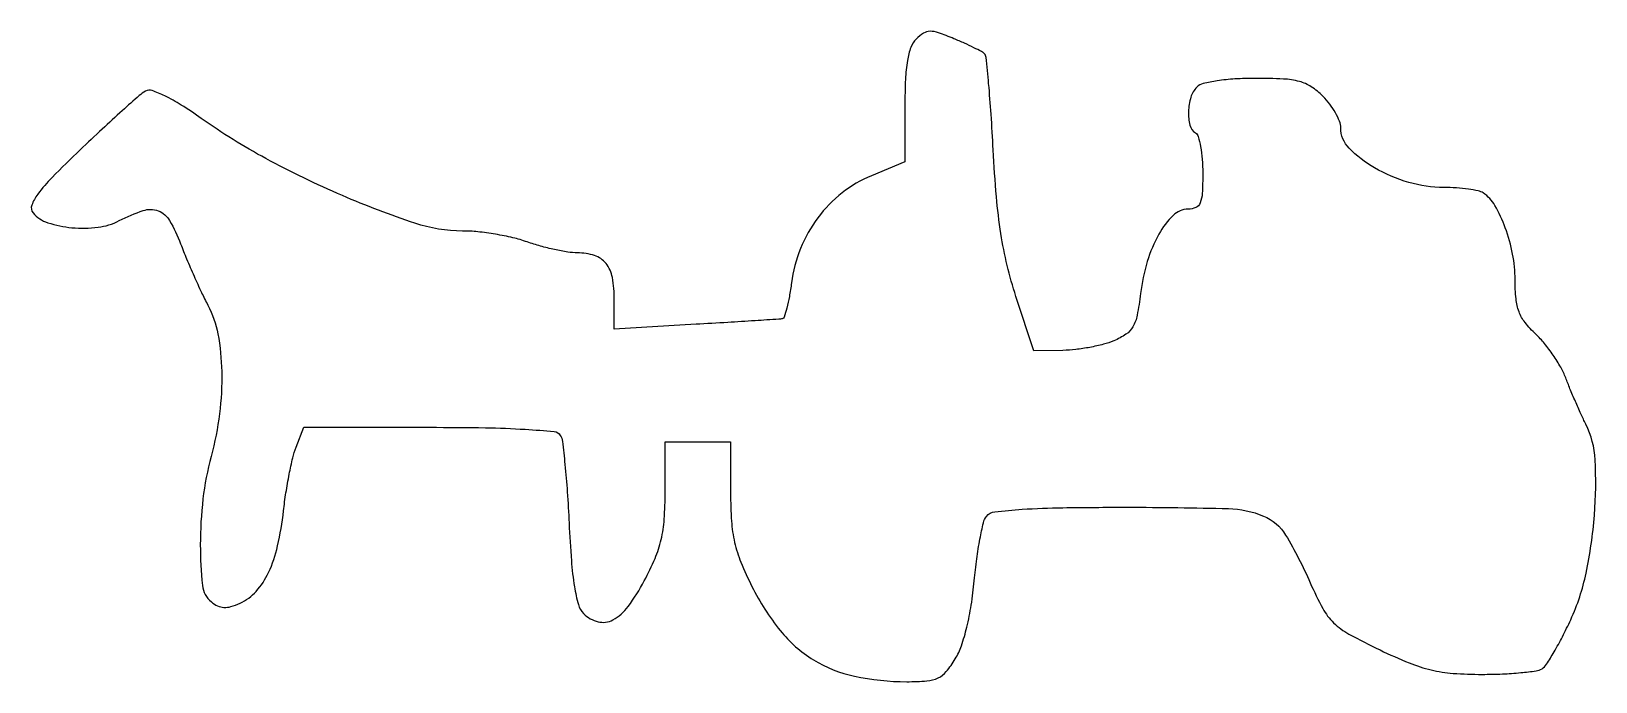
# Model space of a CAD drawing. Extents: x 1 to 216, y 0 to 89.
import ezdxf

# ---------------------------------------------------------------- set-up
doc = ezdxf.new("R2010")
doc.units = 0

msp = doc.modelspace()

# ---------------------------------------------------------------- linework, layer by layer
msp.add_lwpolyline([(122.559844, 88.416987, 0.109165), (121.824949, 87.265206, 0.045732), (121.35102, 85.476898, 0.031024), (121.078443, 82.906074, 0.01078), (120.996252, 79.178571), (120.992503, 71.5), (116.402756, 69.612275, 0.069535), (112.358432, 67.247804, 0.065373), (109.0203, 63.821353, 0.064299), (106.635926, 59.592094, 0.063349), (105.388968, 54.874532, -0.01152), (105.096234, 53.000135, -0.018092), (104.749818, 51.407253, -0.01259), (104.393392, 50.14642, -0.29186), (104.121169, 49.916117, -0.017597), (103.646699, 49.868973, -0.000189), (100.377565, 49.661203, -0.000599), (96.606197, 49.427483, -0.00039), (92.249266, 49.166117), (80.998533, 48.5), (80.999266, 52.55, 0.044244), (80.729529, 55.598631, 0.123075), (79.856173, 57.545967, 0.149765), (78.294675, 58.63028, 0.077565), (75.925727, 59, -0.038692), (74.606495, 59.102241, -0.014651), (72.788157, 59.440625, -0.014409), (70.823803, 59.925719, -0.017068), (69, 60.5, 0.026996), (67.037459, 61.075417, 0.01586), (64.639031, 61.560382, 0.015838), (62.203525, 61.893969, 0.025933), (60.124273, 62.003429, -0.080452), (53.555911, 63.072183, -0.021137), (43.562154, 66.880984, -0.021979), (33.041206, 71.967632, -0.030538), (24.148393, 77.485551, 0.013231), (21.383768, 79.336408, 0.027579), (19.119974, 80.597756, 0.031677), (17.367814, 81.31771, 0.212289), (16.452621, 81.233424, 0.052334), (15.610272, 80.638679, 0.003078), (13.263247, 78.557204, 0.004624), (10.501678, 76.031028, 0.003389), (7.482726, 73.179214, 0.006678), (3.608155, 69.368657, 0.034234), (1.638991, 67.086605, 0.072627), (0.807544, 65.559177, 0.267686), (0.986066, 64.51679, 0.141641), (3.010797, 63.141493, 0.055999), (6.338586, 62.455225, 0.054533), (9.939167, 62.518126, 0.087931), (12.859653, 63.427424, -0.03888), (16.14997, 64.81672, -0.172258), (18.218522, 64.776668, -0.173977), (19.786444, 63.442477, -0.039822), (21.297632, 60.246252, 0.008331), (22.128048, 58.159369, 0.005637), (23.140718, 55.807889, 0.00568), (24.171035, 53.55707, 0.011277), (25.047632, 51.801882, -0.07586), (26.424277, 47.838649, -0.040307), (26.956159, 42.65829, -0.037017), (26.652913, 36.860563, -0.034007), (25.5, 31, 0.036181), (24.377123, 25.158253, 0.029771), (24.008726, 18.818664, 0.026087), (24.307393, 13.256195, 0.195502), (25.529614, 10.975423, 0.064232), (26.394433, 10.427864, 0.098875), (27.252153, 10.218839, 0.083096), (28.230252, 10.340631, 0.034472), (29.481514, 10.809624, 0.103998), (31.6884, 12.434898, 0.072144), (33.40383, 15.026369, 0.054983), (34.656473, 18.673481, 0.027312), (35.467139, 23.501041, -0.010749), (35.802061, 25.999469, -0.009962), (36.251398, 28.545618, -0.010001), (36.741635, 30.794845, -0.032634), (37.191521, 32.25), (38.242641, 35), (55.562303, 35, -0.004109), (63.28477, 34.936529, -0.011247), (68.737545, 34.724139, -0.008015), (72.725132, 34.414662, -0.235129), (73.566303, 33.892719, -0.109459), (73.857325, 33.058151, -0.004518), (74.202304, 29.889323, -0.007664), (74.521558, 26.101011, -0.005346), (74.770427, 21.819041, 0.007257), (75.090807, 16.647872, 0.020726), (75.514458, 13.069237, 0.027486), (76.049545, 10.60995, 0.129771), (76.769752, 9.373105, 0.137047), (78.765629, 8.248816, 0.186086), (80.797538, 8.509004, 0.111411), (82.902589, 10.344979, 0.035492), (85.127612, 13.888375, 0.02189), (86.603204, 16.974699, 0.042998), (87.449023, 19.559346, 0.040421), (87.869876, 22.352997, 0.017183), (88, 26.138375), (88, 33), (92.5, 33), (97, 33), (97, 25.971483, 0.017091), (97.133273, 22.073708, 0.039221), (97.562478, 19.170191, 0.040752), (98.427804, 16.437044, 0.019853), (99.947017, 13.10496, 0.051958), (103.853144, 7.028277, 0.086382), (108.404714, 3.009288, 0.086192), (114.054057, 0.759131, 0.051524), (121.264698, 0.005577, 0.019517), (124.02782, 0.110237, 0.090943), (125.562949, 0.515782, 0.110785), (126.700532, 1.399272, 0.035869), (127.943145, 3.146906, 0.054335), (128.782041, 4.938968, 0.022875), (129.52712, 7.4962, 0.020633), (130.134298, 10.546132, 0.016136), (130.548465, 13.896906, -0.010701), (130.886556, 16.899937, -0.013888), (131.33135, 19.633779, -0.011563), (131.814532, 21.876673, -0.110601), (132.242463, 22.75, -0.196928), (133.372885, 23.376378, -0.013144), (137.137985, 23.719294, -0.012677), (142.736755, 23.938805, -0.003459), (151.58349, 24, -0.006413), (165.526012, 23.821179, -0.091478), (170.372127, 22.797896, -0.161873), (173.413756, 20.175533, -0.031182), (176.792384, 13.621625, 0.020228), (178.530108, 10.061506, 0.077717), (180.016191, 8.105289, 0.067177), (182.133862, 6.555228, 0.012702), (186.408175, 4.371625, 0.014755), (190.430232, 2.588054, 0.038422), (193.442261, 1.61964, 0.040731), (196.463816, 1.154157, 0.018406), (200.471788, 1.015313, 0.010029), (203.251423, 1.077133, 0.013081), (205.789496, 1.251148, 0.0107), (207.884092, 1.495246, 0.107604), (208.705218, 1.796653, 0.107224), (209.317808, 2.402436, 0.011821), (210.361692, 4.090954, 0.013991), (211.513925, 6.189651, 0.010888), (212.651847, 8.53134, 0.055625), (214.769598, 14.934163, 0.032735), (215.918605, 22.923125, 0.032178), (216.018081, 30.53734, 0.102704), (214.737866, 35.42922, -0.007956), (214.063964, 36.843244, -0.004575), (213.294851, 38.56699, -0.00457), (212.553707, 40.313193, -0.007609), (211.965431, 41.798832, 0.038283), (211.281726, 43.257381, 0.02141), (210.24399, 44.921146, 0.021255), (209.044315, 46.522378, 0.032205), (207.858453, 47.795584, -0.036458), (206.378879, 49.411445, -0.076252), (205.539219, 50.89059, -0.067505), (205.124235, 52.668633, -0.023626), (205, 55.296413, 0.047729), (204.661688, 58.832453, 0.040415), (203.654143, 62.451061, 0.042125), (202.225334, 65.513459, 0.116919), (200.610468, 67.234687, 0.094689), (199.924791, 67.521096, 0.017279), (198.563175, 67.758058, 0.018037), (196.927889, 67.924913, 0.015514), (195.20034, 67.984687, -0.069533), (190.353205, 68.679646, -0.06089), (185.641632, 70.687663, -0.068024), (182.139089, 73.407939, -0.196111), (181, 76.200442, 0.093693), (180.830515, 77.096975, 0.035149), (180.278977, 78.256607, 0.03331), (179.484757, 79.466696, 0.034511), (178.545455, 80.545455, 0.051366), (176.941838, 81.849562, 0.080691), (175.32297, 82.570717, 0.052976), (173.107611, 82.910503, 0.011585), (169.245455, 83, 0.014818), (166.432409, 82.916612, 0.022202), (163.988487, 82.662351, 0.022355), (162.068927, 82.287677, 0.137846), (161.2, 81.8, 0.122854), (160.364351, 80.408819, 0.066271), (160.035803, 78.42451, 0.069165), (160.236456, 76.545345, 0.195624), (161, 75.5, -0.187586), (161.389932, 74.983175, -0.024383), (161.70625, 73.6121, -0.025672), (161.927002, 71.878446, -0.018832), (162, 69.940983, -0.011752), (161.934689, 67.162636, -0.085247), (161.648062, 65.863117, -0.190946), (161.040732, 65.229885, -0.107644), (159.985302, 65, 0.197555), (157.935319, 64.157135, 0.069453), (155.967097, 61.578458, 0.056021), (154.372516, 57.820861, 0.0413), (153.443433, 53.393551, -0.016421), (152.971712, 50.41633, -0.081469), (152.388362, 48.830827, -0.116187), (151.432639, 47.797647, -0.050114), (149.769973, 46.90472, -0.033988), (148.328104, 46.419287, -0.017405), (146.465646, 45.998903, -0.017213), (144.508939, 45.69764, -0.02476), (142.760608, 45.57711), (138.770217, 45.5), (136.293406, 53, -0.020874), (135.081986, 57.257304, -0.020321), (134.21728, 61.638915, -0.017034), (133.604077, 66.718287, -0.008541), (133.158297, 73.168971, 0.003846), (132.866139, 78.064533, 0.00599), (132.531411, 82.277718, 0.002112), (132.185594, 85.888339, 0.17366), (131.948635, 86.387002, 0.074246), (131.556179, 86.676215, 0.007031), (130.490339, 87.221389, 0.008869), (129.192293, 87.834079, 0.006872), (127.758479, 88.456447, 0.014055), (125.616445, 89.281529, 0.087007), (124.457983, 89.475604, 0.138792), (123.561829, 89.214597, 0.056602)], format="xyb", close=True)

doc.saveas('drawing.dxf')
